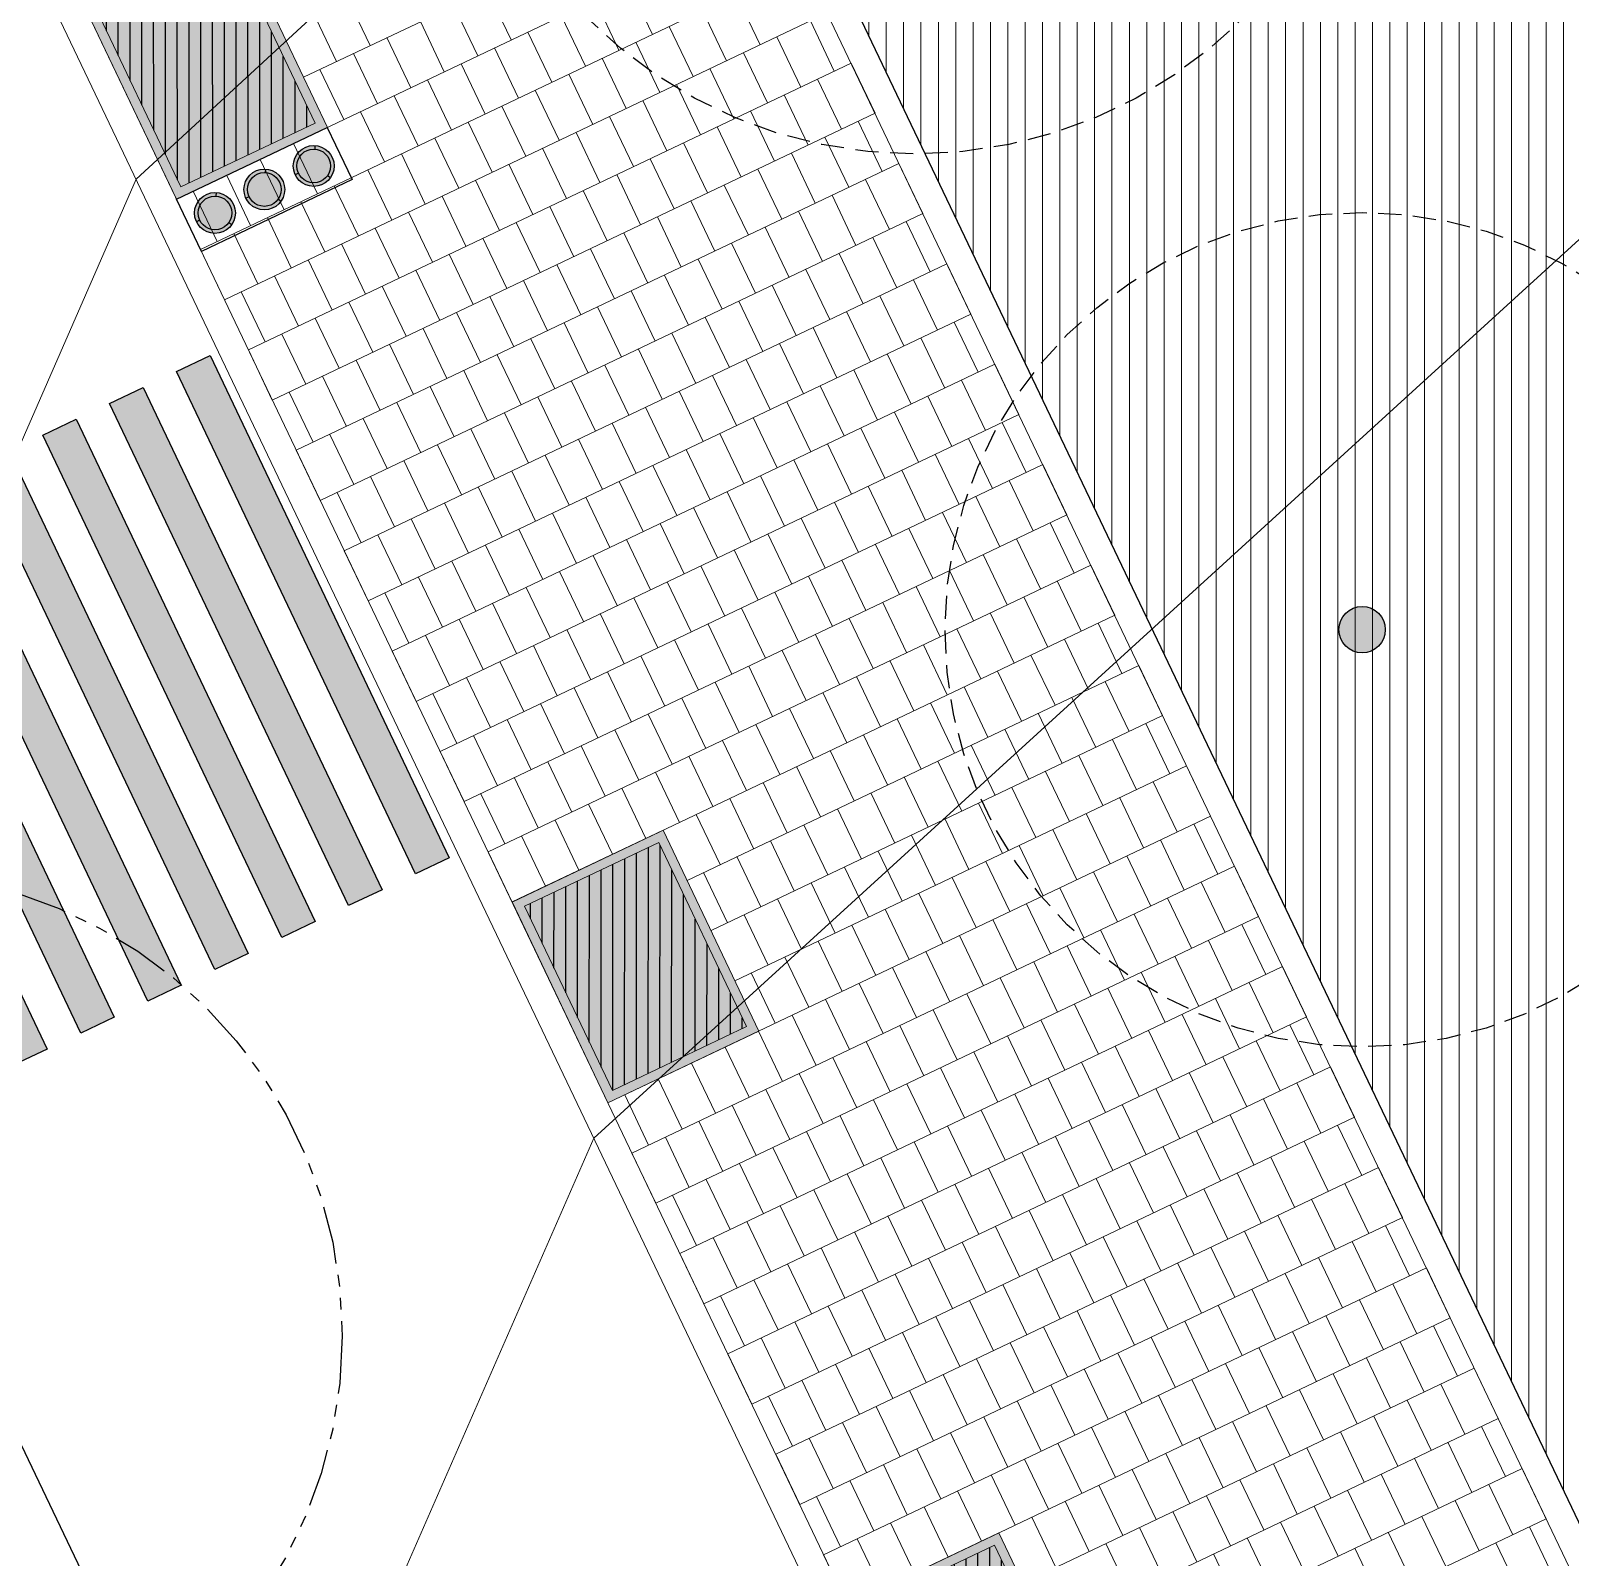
# Model space of a CAD drawing. Header units: metres. Extents: x 678805 to 1359287, y 2747329 to 5497370.
# Drawn here: x 679630.6 to 679647.21, y 2748585.03 to 2748601.5 of the extents above; entities that cross this region are included whole.
import ezdxf
from ezdxf.enums import TextEntityAlignment as Align

# ---------------------------------------------------------------- set-up
doc = ezdxf.new("R2010")
doc.units = ezdxf.units.M
for name, pattern in [('XREF_MON_EIT SUPPORT$0$HIDDEN', [0.375, 0.25, -0.125]), ('XREF_MON_EIT SUPPORT$0$LIM ACERAS$0$PHANTOM2', [1.25, 0.625, -0.125, 0.125, -0.125, 0.125, -0.125]), ('XREF_MON_SFT_TREES$0$HIDDEN', [0.375, 0.25, -0.125])]:
    doc.linetypes.add(name, pattern=pattern)
for name, color, linetype in [('00_XREF_MON_HSC_PAVEMENT', 7, 'Continuous'), ('00_XREF_TWQ_BUILDINGS', 7, 'Continuous'), ('00_XREF_TWQ_SFT_TREES', 7, 'Continuous'), ('00_XREF_TWQ_URBAN CONTEXT', 7, 'Continuous'), ('XREF_MON_EIT SUPPORT$0$02-L-Painted line', 254, 'Continuous'), ('XREF_MON_EIT SUPPORT$0$02-L-PINTURA', 253, 'Continuous'), ('XREF_MON_EIT SUPPORT$0$L-Límite Acera', 9, 'Continuous'), ('XREF_MON_EIT SUPPORT$0$SL_TREE_CANOPY_', 254, 'XREF_MON_EIT SUPPORT$0$HIDDEN'), ('XREF_MON_EIT SUPPORT$0$SL_TREE_TRUNK_', 254, 'Continuous'), ('XREF_MON_EIT SUPPORT$0$SL_Trees_out_of_scope_', 254, 'Continuous'), ('XREF_MON_GENERAL_LAYOUT$0$02-L-Edge Line Step -10cm', 6, 'Continuous'), ('XREF_MON_HSC_FURNITURE$0$02-L-litter bin', 8, 'Continuous'), ('XREF_MON_HSC_PAVEMENT$0$03-TR-Tree Pit_Green', 74, 'Continuous'), ('XREF_MON_SFT_TREES$0$SL_TREE_CANOPY', 251, 'XREF_MON_SFT_TREES$0$HIDDEN'), ('XREF_MON_SFT_TREES$0$SL_TREE_TRUNK', 251, 'Continuous'), ('XREF_MON_URBAN CONTEXT$0$XREF_MON_EIT SUPPORT', 7, 'Continuous')]:
    doc.layers.add(name, color=color, linetype=linetype)
for name, color, linetype, true_color in [('02-L-Waterfeatures 01', 7, 'Continuous', 0x4da6ff), ('XREF_MON_HSC_PAVEMENT$0$03-TR-Tree Pit_White', 7, 'Continuous', 0xfcfcfc), ('XREF_MON_SFT_TREES$0$SL_TREE_CERCIDIUM_FLORIDUM', 7, 'Continuous', 0xe0e000), ('XREF_MON_SFT_TREES$0$SL_TREE_ZIZIPHUS_SPINA', 7, 'Continuous', 0xc6d408)]:
    doc.layers.add(name, color=color, linetype=linetype, true_color=true_color)
for name, color, linetype, lineweight in [('XREF_MON_GENERAL_LAYOUT$0$02-L-Level Curves 0.25-0.75m', 33, 'Continuous', 5), ('XREF_MON_GENERAL_LAYOUT$0$02-L-Level Curves 1m', 37, 'Continuous', 5), ('XREF_MON_GENERAL_LAYOUT$0$02-L-Material Change', 251, 'Continuous', 5), ('XREF_MON_GENERAL_LAYOUT$0$04-BK-Tree Pit', 6, 'Continuous', 5), ('XREF_MON_HSC_PAVEMENT$0$04-BK-Tree Pit', 6, 'Continuous', 5)]:
    doc.layers.add(name, color=color, linetype=linetype, lineweight=lineweight)
doc.layers.add('XREF_MON_HSC_FURNITURE$0$00-AUX', color=2, linetype='Continuous', plot=False)
for name, color, linetype, lineweight, true_color in [('XREF_MON_HSC_PAVEMENT$0$02-L-Joints-Paviment_07_Precast Concrete Blocks 60X40', 7, 'Continuous', 5, 0x999999), ('XREF_MON_HSC_PAVEMENT$0$03-TR-Pavement_01_Compacted Ground', 7, 'Continuous', 5, 0x5a4f30), ('XREF_MON_HSC_PAVEMENT$0$03-TR-Pavement_07_Precast Concrete Blocks 60X40', 7, 'Continuous', 5, 0x999999)]:
    doc.layers.add(name, color=color, linetype=linetype, lineweight=lineweight, true_color=true_color)
doc.layers.get('XREF_MON_SFT_TREES$0$SL_TREE_CERCIDIUM_FLORIDUM').off()
doc.layers.get('XREF_MON_SFT_TREES$0$SL_TREE_ZIZIPHUS_SPINA').off()
doc.styles.add('XREF_MON_GENERAL_LAYOUT$0$Standard', font='arial.ttf')

# ---------------------------------------------------------------- blocks, each defined once
blk = doc.blocks.new('*U44')
h = blk.add_hatch(color=256)
h.dxf.hatch_style = 1
h.paths.add_polyline_path([(7.523, 14.549), (7.523, 14.949), (13.523, 14.949), (13.523, 14.549)])
h = blk.add_hatch(color=256)
h.dxf.hatch_style = 1
h.paths.add_polyline_path([(7.523, 13.749), (7.523, 14.149), (13.523, 14.149), (13.523, 13.749)])
h = blk.add_hatch(color=256)
h.dxf.hatch_style = 1
h.paths.add_polyline_path([(7.523, 12.949), (7.523, 13.349), (13.523, 13.349), (13.523, 12.949)])
h = blk.add_hatch(color=256)
h.dxf.hatch_style = 1
h.paths.add_polyline_path([(7.523, 12.149), (7.523, 12.549), (13.523, 12.549), (13.523, 12.149)])
h = blk.add_hatch(color=256)
h.dxf.hatch_style = 1
h.paths.add_polyline_path([(7.523, 11.349), (7.523, 11.749), (13.523, 11.749), (13.523, 11.349)])
h = blk.add_hatch(color=256)
h.dxf.hatch_style = 1
h.paths.add_polyline_path([(7.523, 10.549), (7.523, 10.949), (13.523, 10.949), (13.523, 10.549)])
h = blk.add_hatch(color=256)
h.dxf.hatch_style = 1
h.paths.add_polyline_path([(7.523, 9.749), (7.523, 10.149), (13.523, 10.149), (13.523, 9.749)])
h = blk.add_hatch(color=256)
h.dxf.hatch_style = 1
h.paths.add_polyline_path([(7.523, 8.949), (7.523, 9.349), (13.523, 9.349), (13.523, 8.949)])
h = blk.add_hatch(color=256)
h.dxf.hatch_style = 1
h.paths.add_polyline_path([(7.523, 8.149), (7.523, 8.549), (13.523, 8.549), (13.523, 8.149)])
at = {"layer": 'XREF_MON_EIT SUPPORT$0$02-L-PINTURA'}
for points in [[(7.523, 14.549), (7.523, 14.949), (13.523, 14.949), (13.523, 14.549)], [(7.523, 13.749), (7.523, 14.149), (13.523, 14.149), (13.523, 13.749)], [(7.523, 12.949), (7.523, 13.349), (13.523, 13.349), (13.523, 12.949)], [(7.523, 12.149), (7.523, 12.549), (13.523, 12.549), (13.523, 12.149)], [(7.523, 11.349), (7.523, 11.749), (13.523, 11.749), (13.523, 11.349)], [(7.523, 10.549), (7.523, 10.949), (13.523, 10.949), (13.523, 10.549)], [(7.523, 9.749), (7.523, 10.149), (13.523, 10.149), (13.523, 9.749)], [(7.523, 8.949), (7.523, 9.349), (13.523, 9.349), (13.523, 8.949)], [(7.523, 8.149), (7.523, 8.549), (13.523, 8.549), (13.523, 8.149)]]:
    blk.add_lwpolyline(points, close=True, dxfattribs=at)
blk = doc.blocks.new('XREF_MON_EIT SUPPORT$0$trees_outofboundaries')
at = {"layer": 'XREF_MON_EIT SUPPORT$0$SL_TREE_TRUNK_'}
h = blk.add_hatch(color=256, dxfattribs=at)
h.dxf.hatch_style = 1
edge = h.paths.add_edge_path()
edge.add_arc((0, 0), 0.25, 0, 360)
at = {"layer": 'XREF_MON_EIT SUPPORT$0$SL_TREE_CANOPY_', "linetype": 'XREF_MON_EIT SUPPORT$0$LIM ACERAS$0$PHANTOM2'}
blk.add_circle((0, 0), 5, dxfattribs=at)
at = {"layer": 'XREF_MON_EIT SUPPORT$0$SL_TREE_TRUNK_'}
blk.add_circle((0, 0), 0.25, dxfattribs=at)
blk = doc.blocks.new('XREF_MON_EIT SUPPORT')
at = {"layer": 'XREF_MON_EIT SUPPORT$0$L-Límite Acera'}
blk.add_lwpolyline([(679661.275, 2748521.8), (679593.359, 2748664.016)], dxfattribs=at)
at = {"layer": 'XREF_MON_EIT SUPPORT$0$02-L-Painted line', "rotation": 295.4458425023207}
blk.add_blockref('*U44', (679615.806, 2748598.363), dxfattribs=at)
at = {"layer": 'XREF_MON_EIT SUPPORT$0$SL_Trees_out_of_scope_'}
blk.add_blockref('XREF_MON_EIT SUPPORT$0$trees_outofboundaries', (679628.961, 2748587.421), dxfattribs=at)
blk = doc.blocks.new('XREF_MON_URBAN CONTEXT')
at = {"layer": 'XREF_MON_URBAN CONTEXT$0$XREF_MON_EIT SUPPORT'}
blk.add_blockref('XREF_MON_EIT SUPPORT', (0, 0), dxfattribs=at)
blk = doc.blocks.new('XREF_MON_SFT_TREES$0$Ziziphus_spina_christi')
h = blk.add_hatch()
h.set_pattern_fill('ANSI31', color=256, scale=0.1)
edge = h.paths.add_edge_path()
edge.add_arc((0, 0), 5, 0, 360)
at = {"layer": 'XREF_MON_SFT_TREES$0$SL_TREE_TRUNK'}
h = blk.add_hatch(color=256, dxfattribs=at)
h.dxf.hatch_style = 1
edge = h.paths.add_edge_path()
edge.add_arc((0, 0), 0.25, 0, 360)
at = {"layer": 'XREF_MON_SFT_TREES$0$SL_TREE_CANOPY', "linetype": 'XREF_MON_SFT_TREES$0$HIDDEN'}
blk.add_circle((0, 0), 5, dxfattribs=at)
at = {"layer": 'XREF_MON_SFT_TREES$0$SL_TREE_TRUNK'}
blk.add_circle((0, 0), 0.25, dxfattribs=at)
blk = doc.blocks.new('XREF_MON_SFT_TREES$0$cercidium_floridum')
h = blk.add_hatch()
h.set_pattern_fill('ANSI31', color=256, scale=0.1)
edge = h.paths.add_edge_path()
edge.add_arc((0, 0), 4.5, -25.4481, 334.5519)
at = {"layer": 'XREF_MON_SFT_TREES$0$SL_TREE_TRUNK'}
h = blk.add_hatch(color=256, dxfattribs=at)
h.dxf.hatch_style = 1
edge = h.paths.add_edge_path()
edge.add_arc((0, 0), 0.25, 0, 360)
at = {"layer": 'XREF_MON_SFT_TREES$0$SL_TREE_CANOPY', "linetype": 'XREF_MON_SFT_TREES$0$HIDDEN'}
blk.add_circle((0, 0), 4.5, dxfattribs=at)
at = {"layer": 'XREF_MON_SFT_TREES$0$SL_TREE_TRUNK'}
blk.add_circle((0, 0), 0.25, dxfattribs=at)
blk = doc.blocks.new('XREF_MON_SFT_TREES')
at = {"layer": 'XREF_MON_SFT_TREES$0$SL_TREE_CERCIDIUM_FLORIDUM', "rotation": 25.44812939262281}
blk.add_blockref('XREF_MON_SFT_TREES$0$cercidium_floridum', (679644.964, 2748595.036), dxfattribs=at)
at = {"layer": 'XREF_MON_SFT_TREES$0$SL_TREE_ZIZIPHUS_SPINA', "rotation": 25.44812939262281}
for p in [(679640.144, 2748605.166), (679652.375, 2748579.426)]:
    blk.add_blockref('XREF_MON_SFT_TREES$0$Ziziphus_spina_christi', p, dxfattribs=at)
blk = doc.blocks.new('XREF_MON_HSC_PAVEMENT$0$ALCORQUE RECTANGULAR')
at = {"layer": 'XREF_MON_HSC_PAVEMENT$0$03-TR-Tree Pit_Green', "ltscale": 0.3}
h = blk.add_hatch(dxfattribs=at)
h.set_pattern_fill('ANSI31', color=256, scale=0.04, angle=-45)
h.set_pattern_definition([(360, (-2068898.16958, 3428624.0145), (3e-17, 0.127), [])])
h.paths.add_polyline_path([(679903.391, 2748647.421), (679902.702, 2748648.869), (679904.689, 2748649.814), (679905.377, 2748648.367)])
at = {"layer": 'XREF_MON_HSC_PAVEMENT$0$03-TR-Tree Pit_White'}
h = blk.add_hatch(color=256, dxfattribs=at)
h.dxf.hatch_style = 1
h.paths.add_polyline_path([(679903.344, 2748647.288), (679902.569, 2748648.916), (679904.736, 2748649.947), (679905.511, 2748648.319)])
blk = doc.blocks.new('XREF_MON_HSC_PAVEMENT')
at = {"layer": 'XREF_MON_HSC_PAVEMENT$0$03-TR-Pavement_01_Compacted Ground', "linetype": 'Continuous'}
h = blk.add_hatch(dxfattribs=at)
h.set_pattern_fill('ANSI31', color=256, scale=0.059, angle=45)
h.set_pattern_definition([(90, (652974.11672, 2717198.73223), (-0.187325, 0), [])])
h.paths.add_polyline_path([(679627.965, 2748648.126), (679619.306, 2748644.028), (679624.438, 2748633.281), (679643.219, 2748642.218), (679635.325, 2748666.118), (679612.376, 2748658.539), (679613.109, 2748657.004), (679621.777, 2748661.129)])
h.paths.add_polyline_path([(679643.184, 2748627.108), (679645.247, 2748622.773), (679640.913, 2748620.711), (679638.85, 2748625.045)])
h.paths.add_polyline_path([(679649.344, 2748581.128), (679662.013, 2748585.317), (679645.021, 2748636.762), (679626.168, 2748629.658)])
at = {"layer": 'XREF_MON_HSC_PAVEMENT$0$02-L-Joints-Paviment_07_Precast Concrete Blocks 60X40'}
for points in [[(679637.05, 2748601.998), (679637.309, 2748601.457)], [(679634.005, 2748601.878), (679634.263, 2748601.336)], [(679635.527, 2748601.938), (679635.786, 2748601.397)], [(679636.689, 2748601.826), (679636.947, 2748601.285)], [(679638.212, 2748601.886), (679638.47, 2748601.345)], [(679633.643, 2748601.706), (679633.902, 2748601.165)], [(679635.166, 2748601.766), (679635.425, 2748601.225)], [(679636.328, 2748601.654), (679636.586, 2748601.113)], [(679637.85, 2748601.714), (679638.109, 2748601.173)], [(679634.805, 2748601.594), (679635.063, 2748601.053)], [(679635.966, 2748601.482), (679636.225, 2748600.941)], [(679637.489, 2748601.543), (679637.748, 2748601.001)], [(679639.012, 2748601.603), (679639.27, 2748601.061)], [(679634.444, 2748601.422), (679634.702, 2748600.881)], [(679637.128, 2748601.371), (679637.387, 2748600.829)], [(679638.651, 2748601.431), (679638.909, 2748600.889)], [(679634.083, 2748601.25), (679634.341, 2748600.709)], [(679635.605, 2748601.311), (679635.864, 2748600.769)], [(679636.767, 2748601.199), (679637.025, 2748600.657)], [(679638.29, 2748601.259), (679638.548, 2748600.718)], [(679633.721, 2748601.079), (679633.98, 2748600.537)], [(679635.244, 2748601.139), (679635.503, 2748600.597)], [(679636.406, 2748601.027), (679636.664, 2748600.486)], [(679637.928, 2748601.087), (679638.187, 2748600.546)], [(679639.451, 2748601.147), (679639.71, 2748600.606)], [(679634.883, 2748600.967), (679635.141, 2748600.425)], [(679636.044, 2748600.855), (679636.303, 2748600.314)], [(679637.567, 2748600.915), (679637.826, 2748600.374)], [(679639.09, 2748600.975), (679639.348, 2748600.434)], [(679634.522, 2748600.795), (679634.78, 2748600.254)], [(679635.683, 2748600.683), (679635.942, 2748600.142)], [(679637.206, 2748600.743), (679637.465, 2748600.202)], [(679638.729, 2748600.804), (679638.987, 2748600.262)], [(679634.161, 2748600.623), (679634.419, 2748600.082)], [(679635.322, 2748600.511), (679635.581, 2748599.97)], [(679636.845, 2748600.571), (679637.103, 2748600.03)], [(679638.368, 2748600.632), (679638.626, 2748600.09)], [(679639.529, 2748600.52), (679639.788, 2748599.978)], [(679633.799, 2748600.451), (679634.058, 2748599.91)], [(679634.961, 2748600.339), (679635.219, 2748599.798)], [(679636.484, 2748600.4), (679636.742, 2748599.858)], [(679638.006, 2748600.46), (679638.265, 2748599.918)], [(679639.168, 2748600.348), (679639.426, 2748599.807)], [(679633.438, 2748600.279), (679633.697, 2748599.738)], [(679634.6, 2748600.168), (679634.858, 2748599.626)], [(679636.122, 2748600.228), (679636.381, 2748599.686)], [(679637.645, 2748600.288), (679637.904, 2748599.746)], [(679638.807, 2748600.176), (679639.065, 2748599.635)], [(679633.077, 2748600.107), (679633.336, 2748599.566)], [(679634.238, 2748599.996), (679634.497, 2748599.454)], [(679635.761, 2748600.056), (679636.02, 2748599.514)], [(679637.284, 2748600.116), (679637.543, 2748599.575)], [(679638.445, 2748600.004), (679638.704, 2748599.463)], [(679639.968, 2748600.064), (679640.227, 2748599.523)], [(679632.716, 2748599.936), (679632.974, 2748599.394)], [(679633.877, 2748599.824), (679634.136, 2748599.282)], [(679635.4, 2748599.884), (679635.659, 2748599.343)], [(679636.923, 2748599.944), (679637.181, 2748599.403)], [(679638.084, 2748599.832), (679638.343, 2748599.291)], [(679639.607, 2748599.893), (679639.866, 2748599.351)], [(679632.355, 2748599.764), (679632.613, 2748599.222)], [(679635.039, 2748599.712), (679635.297, 2748599.171)], [(679636.562, 2748599.772), (679636.82, 2748599.231)], [(679637.723, 2748599.661), (679637.982, 2748599.119)], [(679639.246, 2748599.721), (679639.504, 2748599.179)], [(679633.516, 2748599.652), (679633.775, 2748599.111)], [(679634.678, 2748599.54), (679634.936, 2748598.999)], [(679636.2, 2748599.6), (679636.459, 2748599.059)], [(679637.362, 2748599.489), (679637.62, 2748598.947)], [(679638.885, 2748599.549), (679639.143, 2748599.007)], [(679633.155, 2748599.48), (679633.413, 2748598.939)], [(679634.316, 2748599.368), (679634.575, 2748598.827)], [(679635.839, 2748599.428), (679636.098, 2748598.887)], [(679638.523, 2748599.377), (679638.782, 2748598.835)], [(679640.046, 2748599.437), (679640.305, 2748598.896)], [(679632.794, 2748599.308), (679633.052, 2748598.767)], [(679633.955, 2748599.196), (679634.214, 2748598.655)], [(679635.478, 2748599.257), (679635.737, 2748598.715)], [(679637.001, 2748599.317), (679637.259, 2748598.775)], [(679638.162, 2748599.205), (679638.421, 2748598.664)], [(679639.685, 2748599.265), (679639.944, 2748598.724)], [(679632.433, 2748599.136), (679632.691, 2748598.595)], [(679633.594, 2748599.025), (679633.853, 2748598.483)], [(679635.117, 2748599.085), (679635.375, 2748598.543)], [(679636.64, 2748599.145), (679636.898, 2748598.603)], [(679637.801, 2748599.033), (679638.06, 2748598.492)], [(679639.324, 2748599.093), (679639.582, 2748598.552)], [(679633.233, 2748598.853), (679633.491, 2748598.311)], [(679634.756, 2748598.913), (679635.014, 2748598.371)], [(679636.278, 2748598.973), (679636.537, 2748598.432)], [(679637.44, 2748598.861), (679637.698, 2748598.32)], [(679638.963, 2748598.921), (679639.221, 2748598.38)], [(679640.485, 2748598.982), (679640.744, 2748598.44)], [(679632.872, 2748598.681), (679633.13, 2748598.139)], [(679634.394, 2748598.741), (679634.653, 2748598.2)], [(679635.917, 2748598.801), (679636.176, 2748598.26)], [(679637.079, 2748598.689), (679637.337, 2748598.148)], [(679638.601, 2748598.75), (679638.86, 2748598.208)], [(679640.124, 2748598.81), (679640.383, 2748598.268)], [(679634.033, 2748598.569), (679634.292, 2748598.028)], [(679635.556, 2748598.629), (679635.815, 2748598.088)], [(679636.717, 2748598.518), (679636.976, 2748597.976)], [(679638.24, 2748598.578), (679638.499, 2748598.036)], [(679639.763, 2748598.638), (679640.022, 2748598.096)], [(679633.672, 2748598.397), (679633.931, 2748597.856)], [(679635.195, 2748598.457), (679635.453, 2748597.916)], [(679636.356, 2748598.346), (679636.615, 2748597.804)], [(679637.879, 2748598.406), (679638.138, 2748597.864)], [(679639.402, 2748598.466), (679639.66, 2748597.924)], [(679640.563, 2748598.354), (679640.822, 2748597.813)], [(679633.311, 2748598.225), (679633.569, 2748597.684)], [(679634.834, 2748598.285), (679635.092, 2748597.744)], [(679635.995, 2748598.174), (679636.254, 2748597.632)], [(679637.518, 2748598.234), (679637.776, 2748597.692)], [(679639.041, 2748598.294), (679639.299, 2748597.753)], [(679640.202, 2748598.182), (679640.461, 2748597.641)], [(679632.95, 2748598.053), (679633.208, 2748597.512)], [(679634.472, 2748598.114), (679634.731, 2748597.572)], [(679635.634, 2748598.002), (679635.892, 2748597.46)], [(679637.157, 2748598.062), (679637.415, 2748597.521)], [(679638.679, 2748598.122), (679638.938, 2748597.581)], [(679639.841, 2748598.01), (679640.099, 2748597.469)], [(679634.111, 2748597.942), (679634.37, 2748597.4)], [(679635.273, 2748597.83), (679635.531, 2748597.289)], [(679636.795, 2748597.89), (679637.054, 2748597.349)], [(679638.318, 2748597.95), (679638.577, 2748597.409)], [(679639.48, 2748597.839), (679639.738, 2748597.297)], [(679641.002, 2748597.899), (679641.261, 2748597.357)], [(679633.75, 2748597.77), (679634.009, 2748597.228)], [(679636.434, 2748597.718), (679636.693, 2748597.177)], [(679637.957, 2748597.778), (679638.216, 2748597.237)], [(679639.119, 2748597.667), (679639.377, 2748597.125)], [(679640.641, 2748597.727), (679640.9, 2748597.185)], [(679633.389, 2748597.598), (679633.647, 2748597.057)], [(679634.912, 2748597.658), (679635.17, 2748597.117)], [(679636.073, 2748597.546), (679636.332, 2748597.005)], [(679637.596, 2748597.607), (679637.854, 2748597.065)], [(679640.28, 2748597.555), (679640.539, 2748597.013)], [(679634.55, 2748597.486), (679634.809, 2748596.945)], [(679635.712, 2748597.375), (679635.97, 2748596.833)], [(679637.235, 2748597.435), (679637.493, 2748596.893)], [(679638.757, 2748597.495), (679639.016, 2748596.953)], [(679639.919, 2748597.383), (679640.177, 2748596.842)], [(679634.189, 2748597.314), (679634.448, 2748596.773)], [(679635.351, 2748597.203), (679635.609, 2748596.661)], [(679636.873, 2748597.263), (679637.132, 2748596.721)], [(679638.396, 2748597.323), (679638.655, 2748596.781)], [(679639.558, 2748597.211), (679639.816, 2748596.67)], [(679641.08, 2748597.271), (679641.339, 2748596.73)], [(679633.828, 2748597.142), (679634.087, 2748596.601)], [(679634.99, 2748597.031), (679635.248, 2748596.489)], [(679636.512, 2748597.091), (679636.771, 2748596.549)], [(679638.035, 2748597.151), (679638.294, 2748596.61)], [(679639.197, 2748597.039), (679639.455, 2748596.498)], [(679640.719, 2748597.099), (679640.978, 2748596.558)], [(679633.467, 2748596.971), (679633.725, 2748596.429)], [(679634.628, 2748596.859), (679634.887, 2748596.317)], [(679636.151, 2748596.919), (679636.41, 2748596.378)], [(679637.674, 2748596.979), (679637.932, 2748596.438)], [(679638.835, 2748596.867), (679639.094, 2748596.326)], [(679640.358, 2748596.928), (679640.617, 2748596.386)], [(679634.267, 2748596.687), (679634.526, 2748596.146)], [(679635.79, 2748596.747), (679636.048, 2748596.206)], [(679637.313, 2748596.807), (679637.571, 2748596.266)], [(679638.474, 2748596.696), (679638.733, 2748596.154)], [(679639.997, 2748596.756), (679640.255, 2748596.214)], [(679641.52, 2748596.816), (679641.778, 2748596.274)], [(679633.906, 2748596.515), (679634.165, 2748595.974)], [(679635.429, 2748596.575), (679635.687, 2748596.034)], [(679636.951, 2748596.635), (679637.21, 2748596.094)], [(679638.113, 2748596.524), (679638.371, 2748595.982)], [(679639.636, 2748596.584), (679639.894, 2748596.042)], [(679641.158, 2748596.644), (679641.417, 2748596.103)], [(679635.067, 2748596.403), (679635.326, 2748595.862)], [(679636.59, 2748596.464), (679636.849, 2748595.922)], [(679637.752, 2748596.352), (679638.01, 2748595.81)], [(679639.274, 2748596.412), (679639.533, 2748595.87)], [(679640.797, 2748596.472), (679641.056, 2748595.931)], [(679634.706, 2748596.232), (679634.965, 2748595.69)], [(679636.229, 2748596.292), (679636.488, 2748595.75)], [(679637.391, 2748596.18), (679637.649, 2748595.638)], [(679638.913, 2748596.24), (679639.172, 2748595.699)], [(679640.436, 2748596.3), (679640.695, 2748595.759)], [(679641.598, 2748596.188), (679641.856, 2748595.647)], [(679634.345, 2748596.06), (679634.604, 2748595.518)], [(679635.868, 2748596.12), (679636.126, 2748595.578)], [(679637.029, 2748596.008), (679637.288, 2748595.467)], [(679638.552, 2748596.068), (679638.811, 2748595.527)], [(679640.075, 2748596.128), (679640.333, 2748595.587)], [(679641.236, 2748596.017), (679641.495, 2748595.475)], [(679633.984, 2748595.888), (679634.242, 2748595.346)], [(679635.507, 2748595.948), (679635.765, 2748595.406)], [(679636.668, 2748595.836), (679636.927, 2748595.295)], [(679638.191, 2748595.896), (679638.449, 2748595.355)], [(679639.714, 2748595.956), (679639.972, 2748595.415)], [(679640.875, 2748595.845), (679641.134, 2748595.303)], [(679635.145, 2748595.776), (679635.404, 2748595.235)], [(679637.83, 2748595.724), (679638.088, 2748595.183)], [(679639.352, 2748595.785), (679639.611, 2748595.243)], [(679640.514, 2748595.673), (679640.773, 2748595.131)], [(679642.037, 2748595.733), (679642.295, 2748595.192)], [(679634.784, 2748595.604), (679635.043, 2748595.063)], [(679636.307, 2748595.664), (679636.566, 2748595.123)], [(679637.469, 2748595.553), (679637.727, 2748595.011)], [(679638.991, 2748595.613), (679639.25, 2748595.071)], [(679641.676, 2748595.561), (679641.934, 2748595.02)], [(679634.423, 2748595.432), (679634.682, 2748594.891)], [(679635.946, 2748595.492), (679636.204, 2748594.951)], [(679637.107, 2748595.381), (679637.366, 2748594.839)], [(679638.63, 2748595.441), (679638.889, 2748594.899)], [(679640.153, 2748595.501), (679640.411, 2748594.96)], [(679641.314, 2748595.389), (679641.573, 2748594.848)], [(679635.585, 2748595.321), (679635.843, 2748594.779)], [(679636.746, 2748595.209), (679637.005, 2748594.667)], [(679638.269, 2748595.269), (679638.527, 2748594.727)], [(679639.792, 2748595.329), (679640.05, 2748594.788)], [(679640.953, 2748595.217), (679641.212, 2748594.676)], [(679635.223, 2748595.149), (679635.482, 2748594.607)], [(679636.385, 2748595.037), (679636.644, 2748594.495)], [(679637.908, 2748595.097), (679638.166, 2748594.556)], [(679639.43, 2748595.157), (679639.689, 2748594.616)], [(679640.592, 2748595.045), (679640.851, 2748594.504)], [(679642.115, 2748595.106), (679642.373, 2748594.564)], [(679634.862, 2748594.977), (679635.121, 2748594.435)], [(679636.024, 2748594.865), (679636.282, 2748594.324)], [(679637.546, 2748594.925), (679637.805, 2748594.384)], [(679639.069, 2748594.985), (679639.328, 2748594.444)], [(679640.231, 2748594.874), (679640.489, 2748594.332)], [(679641.753, 2748594.934), (679642.012, 2748594.392)], [(679634.501, 2748594.805), (679634.76, 2748594.263)], [(679635.663, 2748594.693), (679635.921, 2748594.152)], [(679637.185, 2748594.753), (679637.444, 2748594.212)], [(679638.708, 2748594.813), (679638.967, 2748594.272)], [(679639.87, 2748594.702), (679640.128, 2748594.16)], [(679641.392, 2748594.762), (679641.651, 2748594.22)], [(679635.301, 2748594.521), (679635.56, 2748593.98)], [(679636.824, 2748594.581), (679637.083, 2748594.04)], [(679638.347, 2748594.642), (679638.605, 2748594.1)], [(679639.508, 2748594.53), (679639.767, 2748593.988)], [(679641.031, 2748594.59), (679641.29, 2748594.049)], [(679642.554, 2748594.65), (679642.812, 2748594.109)], [(679634.94, 2748594.349), (679635.199, 2748593.808)], [(679636.463, 2748594.41), (679636.721, 2748593.868)], [(679637.986, 2748594.47), (679638.244, 2748593.928)], [(679639.147, 2748594.358), (679639.406, 2748593.817)], [(679640.67, 2748594.418), (679640.928, 2748593.877)], [(679642.193, 2748594.478), (679642.451, 2748593.937)], [(679636.102, 2748594.238), (679636.36, 2748593.696)], [(679637.624, 2748594.298), (679637.883, 2748593.756)], [(679638.786, 2748594.186), (679639.045, 2748593.645)], [(679640.309, 2748594.246), (679640.567, 2748593.705)], [(679641.831, 2748594.306), (679642.09, 2748593.765)], [(679635.741, 2748594.066), (679635.999, 2748593.524)], [(679637.263, 2748594.126), (679637.522, 2748593.584)], [(679638.425, 2748594.014), (679638.683, 2748593.473)], [(679639.948, 2748594.074), (679640.206, 2748593.533)], [(679641.47, 2748594.134), (679641.729, 2748593.593)], [(679642.632, 2748594.023), (679642.89, 2748593.481)], [(679635.379, 2748593.894), (679635.638, 2748593.352)], [(679636.902, 2748593.954), (679637.161, 2748593.413)], [(679638.064, 2748593.842), (679638.322, 2748593.301)], [(679639.586, 2748593.902), (679639.845, 2748593.361)], [(679641.109, 2748593.963), (679641.368, 2748593.421)], [(679642.271, 2748593.851), (679642.529, 2748593.309)], [(679635.018, 2748593.722), (679635.277, 2748593.181)], [(679636.541, 2748593.782), (679636.799, 2748593.241)], [(679639.225, 2748593.731), (679639.484, 2748593.189)], [(679640.748, 2748593.791), (679641.006, 2748593.249)], [(679641.909, 2748593.679), (679642.168, 2748593.138)], [(679636.18, 2748593.61), (679636.438, 2748593.069)], [(679637.702, 2748593.67), (679637.961, 2748593.129)], [(679638.864, 2748593.559), (679639.123, 2748593.017)], [(679640.387, 2748593.619), (679640.645, 2748593.077)], [(679643.071, 2748593.567), (679643.33, 2748593.026)], [(679635.819, 2748593.438), (679636.077, 2748592.897)], [(679637.341, 2748593.499), (679637.6, 2748592.957)], [(679638.503, 2748593.387), (679638.761, 2748592.845)], [(679640.025, 2748593.447), (679640.284, 2748592.906)], [(679641.548, 2748593.507), (679641.807, 2748592.966)], [(679642.71, 2748593.395), (679642.968, 2748592.854)], [(679635.457, 2748593.267), (679635.716, 2748592.725)], [(679636.98, 2748593.327), (679637.239, 2748592.785)], [(679638.142, 2748593.215), (679638.4, 2748592.674)], [(679639.664, 2748593.275), (679639.923, 2748592.734)], [(679641.187, 2748593.335), (679641.446, 2748592.794)], [(679642.349, 2748593.223), (679642.607, 2748592.682)], [(679636.619, 2748593.155), (679636.877, 2748592.613)], [(679637.78, 2748593.043), (679638.039, 2748592.502)], [(679639.303, 2748593.103), (679639.562, 2748592.562)], [(679640.826, 2748593.163), (679641.084, 2748592.622)], [(679641.987, 2748593.052), (679642.246, 2748592.51)], [(679636.258, 2748592.983), (679636.516, 2748592.441)], [(679638.942, 2748592.931), (679639.2, 2748592.39)], [(679640.465, 2748592.991), (679640.723, 2748592.45)], [(679641.626, 2748592.88), (679641.885, 2748592.338)], [(679643.149, 2748592.94), (679643.407, 2748592.398)], [(679635.896, 2748592.811), (679636.155, 2748592.27)], [(679638.581, 2748592.759), (679638.839, 2748592.218)], [(679640.103, 2748592.82), (679640.362, 2748592.278)], [(679641.265, 2748592.708), (679641.524, 2748592.166)], [(679642.788, 2748592.768), (679643.046, 2748592.227)], [(679635.535, 2748592.639), (679635.794, 2748592.098)], [(679638.22, 2748592.588), (679638.478, 2748592.046)], [(679639.742, 2748592.648), (679640.001, 2748592.106)], [(679640.904, 2748592.536), (679641.162, 2748591.995)], [(679642.427, 2748592.596), (679642.685, 2748592.055)], [(679637.858, 2748592.416), (679638.117, 2748591.874)], [(679639.381, 2748592.476), (679639.64, 2748591.934)], [(679640.543, 2748592.364), (679640.801, 2748591.823)], [(679642.065, 2748592.424), (679642.324, 2748591.883)], [(679643.588, 2748592.484), (679643.847, 2748591.943)], [(679639.02, 2748592.304), (679639.278, 2748591.763)], [(679640.181, 2748592.192), (679640.44, 2748591.651)], [(679641.704, 2748592.252), (679641.963, 2748591.711)], [(679643.227, 2748592.313), (679643.485, 2748591.771)], [(679638.659, 2748592.132), (679638.917, 2748591.591)], [(679639.82, 2748592.02), (679640.079, 2748591.479)], [(679641.343, 2748592.08), (679641.602, 2748591.539)], [(679642.866, 2748592.141), (679643.124, 2748591.599)], [(679638.298, 2748591.96), (679638.556, 2748591.419)], [(679640.982, 2748591.909), (679641.24, 2748591.367)], [(679642.505, 2748591.969), (679642.763, 2748591.427)], [(679643.666, 2748591.857), (679643.925, 2748591.316)], [(679639.459, 2748591.848), (679639.718, 2748591.307)], [(679640.621, 2748591.737), (679640.879, 2748591.195)], [(679642.143, 2748591.797), (679642.402, 2748591.255)], [(679643.305, 2748591.685), (679643.563, 2748591.144)], [(679639.098, 2748591.677), (679639.356, 2748591.135)], [(679640.259, 2748591.565), (679640.518, 2748591.023)], [(679641.782, 2748591.625), (679642.041, 2748591.084)], [(679638.737, 2748591.505), (679638.995, 2748590.963)], [(679639.898, 2748591.393), (679640.157, 2748590.852)], [(679641.421, 2748591.453), (679641.679, 2748590.912)], [(679642.944, 2748591.513), (679643.202, 2748590.972)], [(679644.105, 2748591.402), (679644.364, 2748590.86)], [(679638.375, 2748591.333), (679638.634, 2748590.791)], [(679639.537, 2748591.221), (679639.796, 2748590.68)], [(679641.06, 2748591.281), (679641.318, 2748590.74)], [(679642.582, 2748591.341), (679642.841, 2748590.8)], [(679643.744, 2748591.23), (679644.003, 2748590.688)], [(679639.176, 2748591.049), (679639.434, 2748590.508)], [(679640.699, 2748591.109), (679640.957, 2748590.568)], [(679642.221, 2748591.17), (679642.48, 2748590.628)], [(679643.383, 2748591.058), (679643.641, 2748590.516)], [(679638.815, 2748590.877), (679639.073, 2748590.336)], [(679640.337, 2748590.937), (679640.596, 2748590.396)], [(679641.86, 2748590.998), (679642.119, 2748590.456)], [(679643.022, 2748590.886), (679643.28, 2748590.344)], [(679638.453, 2748590.705), (679638.712, 2748590.164)], [(679639.976, 2748590.766), (679640.235, 2748590.224)], [(679641.499, 2748590.826), (679641.757, 2748590.284)], [(679642.66, 2748590.714), (679642.919, 2748590.173)], [(679644.183, 2748590.774), (679644.442, 2748590.233)], [(679638.092, 2748590.534), (679638.351, 2748589.992)], [(679639.615, 2748590.594), (679639.874, 2748590.052)], [(679641.138, 2748590.654), (679641.396, 2748590.112)], [(679642.299, 2748590.542), (679642.558, 2748590.001)], [(679643.822, 2748590.602), (679644.081, 2748590.061)], [(679637.731, 2748590.362), (679637.99, 2748589.82)], [(679639.254, 2748590.422), (679639.512, 2748589.88)], [(679640.777, 2748590.482), (679641.035, 2748589.941)], [(679641.938, 2748590.37), (679642.197, 2748589.829)], [(679643.461, 2748590.43), (679643.719, 2748589.889)], [(679637.37, 2748590.19), (679637.628, 2748589.648)], [(679638.893, 2748590.25), (679639.151, 2748589.709)], [(679640.415, 2748590.31), (679640.674, 2748589.769)], [(679641.577, 2748590.198), (679641.835, 2748589.657)], [(679643.1, 2748590.259), (679643.358, 2748589.717)], [(679644.622, 2748590.319), (679644.881, 2748589.777)], [(679638.531, 2748590.078), (679638.79, 2748589.537)], [(679640.054, 2748590.138), (679640.313, 2748589.597)], [(679641.216, 2748590.027), (679641.474, 2748589.485)], [(679642.738, 2748590.087), (679642.997, 2748589.545)], [(679644.261, 2748590.147), (679644.52, 2748589.605)], [(679637.009, 2748590.018), (679637.267, 2748589.477)], [(679638.17, 2748589.906), (679638.429, 2748589.365)], [(679639.693, 2748589.966), (679639.952, 2748589.425)], [(679642.377, 2748589.915), (679642.636, 2748589.373)], [(679643.9, 2748589.975), (679644.159, 2748589.433)], [(679637.809, 2748589.734), (679638.068, 2748589.193)], [(679639.332, 2748589.794), (679639.59, 2748589.253)], [(679640.854, 2748589.855), (679641.113, 2748589.313)], [(679642.016, 2748589.743), (679642.275, 2748589.201)], [(679643.539, 2748589.803), (679643.797, 2748589.262)], [(679644.7, 2748589.691), (679644.959, 2748589.15)], [(679637.448, 2748589.562), (679637.706, 2748589.021)], [(679638.971, 2748589.623), (679639.229, 2748589.081)], [(679640.493, 2748589.683), (679640.752, 2748589.141)], [(679641.655, 2748589.571), (679641.913, 2748589.03)], [(679643.178, 2748589.631), (679643.436, 2748589.09)], [(679637.087, 2748589.391), (679637.345, 2748588.849)], [(679638.609, 2748589.451), (679638.868, 2748588.909)], [(679640.132, 2748589.511), (679640.391, 2748588.969)], [(679641.294, 2748589.399), (679641.552, 2748588.858)], [(679642.816, 2748589.459), (679643.075, 2748588.918)], [(679644.339, 2748589.519), (679644.598, 2748588.978)], [(679638.248, 2748589.279), (679638.507, 2748588.737)], [(679639.771, 2748589.339), (679640.029, 2748588.798)], [(679640.932, 2748589.227), (679641.191, 2748588.686)], [(679642.455, 2748589.287), (679642.714, 2748588.746)], [(679643.978, 2748589.348), (679644.236, 2748588.806)], [(679645.139, 2748589.236), (679645.398, 2748588.694)], [(679637.887, 2748589.107), (679638.146, 2748588.566)], [(679639.41, 2748589.167), (679639.668, 2748588.626)], [(679640.571, 2748589.055), (679640.83, 2748588.514)], [(679642.094, 2748589.116), (679642.353, 2748588.574)], [(679643.617, 2748589.176), (679643.875, 2748588.634)], [(679644.778, 2748589.064), (679645.037, 2748588.522)], [(679637.526, 2748588.935), (679637.784, 2748588.394)], [(679639.049, 2748588.995), (679639.307, 2748588.454)], [(679640.21, 2748588.884), (679640.469, 2748588.342)], [(679641.733, 2748588.944), (679641.991, 2748588.402)], [(679643.256, 2748589.004), (679643.514, 2748588.462)], [(679644.417, 2748588.892), (679644.676, 2748588.351)], [(679638.687, 2748588.823), (679638.946, 2748588.282)], [(679639.849, 2748588.712), (679640.107, 2748588.17)], [(679641.372, 2748588.772), (679641.63, 2748588.23)], [(679642.894, 2748588.832), (679643.153, 2748588.29)], [(679644.056, 2748588.72), (679644.314, 2748588.179)], [(679638.326, 2748588.651), (679638.585, 2748588.11)], [(679639.488, 2748588.54), (679639.746, 2748587.998)], [(679641.01, 2748588.6), (679641.269, 2748588.058)], [(679642.533, 2748588.66), (679642.792, 2748588.119)], [(679643.695, 2748588.548), (679643.953, 2748588.007)], [(679645.217, 2748588.608), (679645.476, 2748588.067)], [(679637.965, 2748588.48), (679638.224, 2748587.938)], [(679639.127, 2748588.368), (679639.385, 2748587.826)], [(679640.649, 2748588.428), (679640.908, 2748587.887)], [(679642.172, 2748588.488), (679642.431, 2748587.947)], [(679643.333, 2748588.376), (679643.592, 2748587.835)], [(679644.856, 2748588.437), (679645.115, 2748587.895)], [(679637.604, 2748588.308), (679637.862, 2748587.766)], [(679640.288, 2748588.256), (679640.547, 2748587.715)], [(679641.811, 2748588.316), (679642.069, 2748587.775)], [(679642.972, 2748588.205), (679643.231, 2748587.663)], [(679644.495, 2748588.265), (679644.754, 2748587.723)], [(679638.765, 2748588.196), (679639.024, 2748587.655)], [(679639.927, 2748588.084), (679640.185, 2748587.543)], [(679641.45, 2748588.144), (679641.708, 2748587.603)], [(679642.611, 2748588.033), (679642.87, 2748587.491)], [(679644.134, 2748588.093), (679644.392, 2748587.551)], [(679645.657, 2748588.153), (679645.915, 2748587.612)], [(679638.404, 2748588.024), (679638.663, 2748587.483)], [(679639.566, 2748587.912), (679639.824, 2748587.371)], [(679641.088, 2748587.973), (679641.347, 2748587.431)], [(679643.773, 2748587.921), (679644.031, 2748587.379)], [(679645.295, 2748587.981), (679645.554, 2748587.44)], [(679638.043, 2748587.852), (679638.301, 2748587.311)], [(679639.204, 2748587.741), (679639.463, 2748587.199)], [(679640.727, 2748587.801), (679640.986, 2748587.259)], [(679642.25, 2748587.861), (679642.508, 2748587.319)], [(679643.411, 2748587.749), (679643.67, 2748587.208)], [(679644.934, 2748587.809), (679645.193, 2748587.268)], [(679638.843, 2748587.569), (679639.102, 2748587.027)], [(679640.366, 2748587.629), (679640.625, 2748587.087)], [(679641.889, 2748587.689), (679642.147, 2748587.147)], [(679643.05, 2748587.577), (679643.309, 2748587.036)], [(679644.573, 2748587.637), (679644.832, 2748587.096)], [(679638.482, 2748587.397), (679638.741, 2748586.855)], [(679640.005, 2748587.457), (679640.263, 2748586.915)], [(679641.528, 2748587.517), (679641.786, 2748586.976)], [(679642.689, 2748587.405), (679642.948, 2748586.864)], [(679644.212, 2748587.465), (679644.47, 2748586.924)], [(679645.735, 2748587.526), (679645.993, 2748586.984)], [(679638.121, 2748587.225), (679638.379, 2748586.683)], [(679639.644, 2748587.285), (679639.902, 2748586.744)], [(679641.166, 2748587.345), (679641.425, 2748586.804)], [(679642.328, 2748587.233), (679642.586, 2748586.692)], [(679643.851, 2748587.294), (679644.109, 2748586.752)], [(679645.373, 2748587.354), (679645.632, 2748586.812)], [(679639.282, 2748587.113), (679639.541, 2748586.572)], [(679640.805, 2748587.173), (679641.064, 2748586.632)], [(679641.967, 2748587.062), (679642.225, 2748586.52)], [(679643.489, 2748587.122), (679643.748, 2748586.58)], [(679645.012, 2748587.182), (679645.271, 2748586.64)], [(679646.174, 2748587.07), (679646.432, 2748586.529)], [(679638.921, 2748586.941), (679639.18, 2748586.4)], [(679640.444, 2748587.001), (679640.703, 2748586.46)], [(679641.606, 2748586.89), (679641.864, 2748586.348)], [(679643.128, 2748586.95), (679643.387, 2748586.408)], [(679644.651, 2748587.01), (679644.91, 2748586.469)], [(679645.813, 2748586.898), (679646.071, 2748586.357)], [(679638.56, 2748586.769), (679638.819, 2748586.228)], [(679640.083, 2748586.83), (679640.341, 2748586.288)], [(679641.244, 2748586.718), (679641.503, 2748586.176)], [(679642.767, 2748586.778), (679643.026, 2748586.236)], [(679644.29, 2748586.838), (679644.548, 2748586.297)], [(679645.451, 2748586.726), (679645.71, 2748586.185)], [(679639.722, 2748586.658), (679639.98, 2748586.116)], [(679640.883, 2748586.546), (679641.142, 2748586.004)], [(679642.406, 2748586.606), (679642.664, 2748586.065)], [(679643.929, 2748586.666), (679644.187, 2748586.125)], [(679645.09, 2748586.554), (679645.349, 2748586.013)], [(679639.36, 2748586.486), (679639.619, 2748585.944)], [(679640.522, 2748586.374), (679640.781, 2748585.833)], [(679642.045, 2748586.434), (679642.303, 2748585.893)], [(679643.567, 2748586.494), (679643.826, 2748585.953)], [(679644.729, 2748586.383), (679644.987, 2748585.841)], [(679646.252, 2748586.443), (679646.51, 2748585.901)], [(679638.999, 2748586.314), (679639.258, 2748585.772)], [(679641.683, 2748586.262), (679641.942, 2748585.721)], [(679643.206, 2748586.322), (679643.465, 2748585.781)], [(679644.368, 2748586.211), (679644.626, 2748585.669)], [(679645.89, 2748586.271), (679646.149, 2748585.729)], [(679638.638, 2748586.142), (679638.897, 2748585.601)], [(679640.161, 2748586.202), (679640.419, 2748585.661)], [(679641.322, 2748586.09), (679641.581, 2748585.549)], [(679642.845, 2748586.151), (679643.104, 2748585.609)], [(679644.007, 2748586.039), (679644.265, 2748585.497)], [(679645.529, 2748586.099), (679645.788, 2748585.558)], [(679639.8, 2748586.03), (679640.058, 2748585.489)], [(679640.961, 2748585.919), (679641.22, 2748585.377)], [(679642.484, 2748585.979), (679642.742, 2748585.437)], [(679645.168, 2748585.927), (679645.427, 2748585.386)], [(679646.691, 2748585.987), (679646.949, 2748585.446)], [(679639.438, 2748585.858), (679639.697, 2748585.317)], [(679640.6, 2748585.747), (679640.858, 2748585.205)], [(679642.123, 2748585.807), (679642.381, 2748585.265)], [(679643.645, 2748585.867), (679643.904, 2748585.326)], [(679644.807, 2748585.755), (679645.065, 2748585.214)], [(679646.33, 2748585.815), (679646.588, 2748585.274)], [(679639.077, 2748585.687), (679639.336, 2748585.145)], [(679640.239, 2748585.575), (679640.497, 2748585.033)], [(679641.761, 2748585.635), (679642.02, 2748585.093)], [(679643.284, 2748585.695), (679643.543, 2748585.154)], [(679644.446, 2748585.583), (679644.704, 2748585.042)], [(679645.968, 2748585.643), (679646.227, 2748585.102)], [(679639.878, 2748585.403), (679640.136, 2748584.861)], [(679641.4, 2748585.463), (679641.659, 2748584.922)], [(679642.923, 2748585.523), (679643.182, 2748584.982)], [(679644.085, 2748585.411), (679644.343, 2748584.87)], [(679645.607, 2748585.472), (679645.866, 2748584.93)], [(679639.516, 2748585.231), (679639.775, 2748584.69)], [(679642.562, 2748585.351), (679642.82, 2748584.81)], [(679643.723, 2748585.24), (679643.982, 2748584.698)], [(679645.246, 2748585.3), (679645.505, 2748584.758)], [(679646.769, 2748585.36), (679647.027, 2748584.818)], [(679639.155, 2748585.059), (679639.414, 2748584.518)], [(679642.201, 2748585.179), (679642.459, 2748584.638)], [(679643.362, 2748585.068), (679643.621, 2748584.526)], [(679644.885, 2748585.128), (679645.143, 2748584.586)], [(679646.408, 2748585.188), (679646.666, 2748584.647)]]:
    blk.add_lwpolyline(points, dxfattribs=at)
at = {"layer": 'XREF_MON_HSC_PAVEMENT$0$03-TR-Pavement_07_Precast Concrete Blocks 60X40'}
for p, q in [((679633.544, 2748600.994), (679638.417, 2748603.313)), ((679632.174, 2748599.678), (679638.675, 2748602.772)), ((679632.433, 2748599.136), (679638.934, 2748602.23)), ((679632.691, 2748598.595), (679639.193, 2748601.689)), ((679632.95, 2748598.053), (679639.451, 2748601.147)), ((679633.208, 2748597.512), (679639.71, 2748600.606)), ((679633.467, 2748596.971), (679639.968, 2748600.064)), ((679633.725, 2748596.429), (679640.227, 2748599.523)), ((679633.984, 2748595.888), (679640.485, 2748598.982)), ((679634.242, 2748595.346), (679640.744, 2748598.44)), ((679634.501, 2748594.805), (679641.002, 2748597.899)), ((679634.76, 2748594.263), (679641.261, 2748597.357)), ((679635.018, 2748593.722), (679641.52, 2748596.816)), ((679635.277, 2748593.181), (679641.778, 2748596.274)), ((679635.535, 2748592.639), (679642.037, 2748595.733)), ((679635.794, 2748592.098), (679642.295, 2748595.192)), ((679637.683, 2748592.332), (679642.554, 2748594.65)), ((679637.941, 2748591.79), (679642.812, 2748594.109)), ((679638.199, 2748591.249), (679643.071, 2748593.567)), ((679636.828, 2748589.932), (679643.33, 2748593.026)), ((679637.087, 2748589.391), (679643.588, 2748592.484)), ((679637.345, 2748588.849), (679643.847, 2748591.943)), ((679637.604, 2748588.308), (679644.105, 2748591.402)), ((679637.862, 2748587.766), (679644.364, 2748590.86)), ((679638.121, 2748587.225), (679644.622, 2748590.319)), ((679638.379, 2748586.683), (679644.881, 2748589.777)), ((679638.638, 2748586.142), (679645.139, 2748589.236)), ((679638.897, 2748585.601), (679645.398, 2748588.694)), ((679639.155, 2748585.059), (679645.657, 2748588.153)), ((679639.414, 2748584.518), (679645.915, 2748587.612)), ((679641.303, 2748584.752), (679646.174, 2748587.07)), ((679641.561, 2748584.21), (679646.432, 2748586.529)), ((679641.818, 2748583.669), (679646.691, 2748585.987)), ((679640.448, 2748582.352), (679646.949, 2748585.446))]:
    blk.add_line(p, q, dxfattribs=at)
at = {"layer": 'XREF_MON_HSC_PAVEMENT$0$04-BK-Tree Pit', "rotation": 90}
for p in [(3428281.09, 2068697.109), (3428285.744, 2068687.363), (3428289.364, 2068679.783)]:
    blk.add_blockref('XREF_MON_HSC_PAVEMENT$0$ALCORQUE RECTANGULAR', p, dxfattribs=at)
blk = doc.blocks.new('XREF_MON_HSC_FURNITURE$0$3 concrete recycling bins')
at = {"true_color": 0xfcfcfc}
h = blk.add_hatch(color=7, dxfattribs=at)
h.dxf.hatch_style = 1
edge = h.paths.add_edge_path()
edge.add_arc((-0.59, 0), 0.22, 0, 360)
h = blk.add_hatch(color=7, dxfattribs=at)
h.dxf.hatch_style = 1
edge = h.paths.add_edge_path()
edge.add_arc((0, 0), 0.22, 0, 360)
h = blk.add_hatch(color=7, dxfattribs=at)
h.dxf.hatch_style = 1
edge = h.paths.add_edge_path()
edge.add_arc((0.59, 0), 0.22, 0, 360)
for points in [[(-0.499, 0.158), (-0.48, 0.191)], [(0.091, 0.158), (0.11, 0.191)], [(0.681, 0.158), (0.7, 0.191)], [(-0.773, 0), (-0.81, 0)], [(-0.182, 0), (-0.22, 0)], [(0.408, 0), (0.37, 0)], [(-0.499, -0.158), (-0.48, -0.191)], [(0.091, -0.158), (0.11, -0.191)], [(0.681, -0.158), (0.7, -0.191)]]:
    blk.add_lwpolyline(points)
for centre, radius in [((-0.59, 0), 0.22), ((-0.59, 0), 0.182), ((0, 0), 0.22), ((0, 0), 0.182), ((0.59, 0), 0.22), ((0.59, 0), 0.182)]:
    blk.add_circle(centre, radius)
at = {"layer": 'XREF_MON_HSC_FURNITURE$0$00-AUX'}
blk.add_lwpolyline([(-0.9, 0.311), (0.9, 0.311), (0.9, -0.311), (-0.9, -0.311)], close=True, dxfattribs=at)
blk = doc.blocks.new('XREF_MON_HSC_FURNITURE')
at = {"layer": 'XREF_MON_HSC_FURNITURE$0$02-L-litter bin', "rotation": 25.45070387122793}
blk.add_blockref('XREF_MON_HSC_FURNITURE$0$3 concrete recycling bins', (679633.122, 2748599.784), dxfattribs=at)
blk = doc.blocks.new('XREF_MON_GENERAL_LAYOUT$0$ALCORQUE RECTANGULAR')
blk.add_lwpolyline([(679903.391, 2748647.421), (679902.702, 2748648.868), (679904.689, 2748649.814), (679905.378, 2748648.366)], close=True)
at = {"layer": 'XREF_MON_GENERAL_LAYOUT$0$02-L-Material Change'}
blk.add_lwpolyline([(679903.344, 2748647.288), (679902.569, 2748648.916), (679904.736, 2748649.947), (679905.511, 2748648.319)], close=True, dxfattribs=at)
blk = doc.blocks.new('XREF_MON_GENERAL_LAYOUT')
at = {"layer": 'XREF_MON_GENERAL_LAYOUT$0$02-L-Edge Line Step -10cm'}
blk.add_line((679649.344, 2748581.128), (679626.168, 2748629.658), dxfattribs=at)
at = {"layer": 'XREF_MON_GENERAL_LAYOUT$0$02-L-Level Curves 0.25-0.75m', "ltscale": 0.3}
for points in [[(679701.415, 2748601.627), (679670.848, 2748590.878), (679651.5, 2748618.101), (679631.738, 2748599.894)], [(679625.936, 2748586.616), (679631.738, 2748599.894)]]:
    blk.add_lwpolyline(points, dxfattribs=at)
at = {"layer": 'XREF_MON_GENERAL_LAYOUT$0$02-L-Level Curves 1m', "ltscale": 0.3}
for points in [[(679636.677, 2748589.553), (679655.315, 2748606.552), (679668.032, 2748589.076), (679701.657, 2748600.895)], [(679630.861, 2748576.263), (679636.677, 2748589.553)]]:
    blk.add_lwpolyline(points, dxfattribs=at)
at = {"layer": 'XREF_MON_GENERAL_LAYOUT$0$02-L-Material Change'}
for p, q in [((679667.595, 2748524.804), (679599.165, 2748668.107)), ((679661.796, 2748520.709), (679592.846, 2748665.09)), ((679649.169, 2748580.797), (679625.761, 2748629.815))]:
    blk.add_line(p, q, dxfattribs=at)
at = {"layer": 'XREF_MON_GENERAL_LAYOUT$0$02-L-Material Change', "ltscale": 0.3}
blk.add_line((679667.86, 2748524.952), (679599.52, 2748668.055), dxfattribs=at)
at = {"layer": 'XREF_MON_GENERAL_LAYOUT$0$04-BK-Tree Pit', "rotation": 90}
for p in [(3428281.09, 2068697.109), (3428285.744, 2068687.363), (3428289.364, 2068679.783)]:
    blk.add_blockref('XREF_MON_GENERAL_LAYOUT$0$ALCORQUE RECTANGULAR', p, dxfattribs=at)
at = {"style": 'XREF_MON_GENERAL_LAYOUT$0$Standard'}
for tag, rotation, p in [('604,00', 330.2643, (679905.77, 2748776.558)), ('603,00', 330.2643, (679901.861, 2748753.477)), ('600,00', 133.826, (679944.597, 2748745.153)), ('602,00', 330.2643, (679883.319, 2748738.727)), ('601,00', 117.8906, (679920.972, 2748732.87)), ('601,00', 330.2643, (679864.777, 2748723.976)), ('600,00', 40.8833, (679777.405, 2748705.444, 1.17)), ('602,00', 330.2643, (679941.275, 2748705.483)), ('601,00', 40.8833, (679701.798, 2748703.889, 1.17)), ('598,00', 62.091, (679810.267, 2748702.619)), ('600,00', 330.2643, (679877.781, 2748691.131)), ('600,00', 19.5511, (679920.444, 2748685.496)), ('601,00', 330.2643, (679934.813, 2748683.804)), ('599,00', 330.2643, (679854.567, 2748679.061)), ('600,00', 88.3928, (679743.913, 2748675.572)), ('599,00', 20.6086, (679924.26, 2748675.216)), ('601,00', 88.3928, (679728.035, 2748671.318, -2)), ('602,00', 88.3928, (679711.826, 2748665.966, -1)), ('603,00', 88.3928, (679695.615, 2748660.611)), ('599,00', 40.8833, (679788.807, 2748655.829, 1.17)), ('601,00', 40.8833, (679627.612, 2748644.603, 1.17)), ('603,00', 41.7058, (679702.499, 2748628.484, 1.17)), ('600,00', 40.8833, (679645.925, 2748597.926, 1.17)), ('599,00', 34.2277, (679673.574, 2748555.136, 5.34))]:
    blk.add_attdef(tag, text='', height=1, rotation=rotation, dxfattribs=at).set_placement(p, align=Align.MIDDLE)
at = {"ltscale": 0.3, "style": 'XREF_MON_GENERAL_LAYOUT$0$Standard'}
for tag, rotation, p in [('603,50', 330.2643, (679911.501, 2748760.57)), ('602,50', 330.2643, (679892.865, 2748745.846)), ('600,50', 133.826, (679933.048, 2748738.729)), ('601,50', 330.2643, (679873.581, 2748731.671)), ('601,50', 101.2857, (679909.522, 2748726.945)), ('602,50', 330.2643, (679948.625, 2748713.86)), ('600,50', 39.606, (679743.243, 2748706.971)), ('600,50', 330.2643, (679880.266, 2748702.726)), ('600,50', 17.3537, (679917.615, 2748690.554)), ('599,50', 330.2643, (679867.197, 2748684.716)), ('599,50', 18.8944, (679921.71, 2748680.578)), ('599,50', 39.606, (679778.991, 2748677.241)), ('600,50', 88.3928, (679735.925, 2748673.586)), ('601,50', 88.3928, (679719.906, 2748668.581)), ('602,50', 88.3928, (679703.474, 2748663.452)), ('598,50', 330.2643, (679861.765, 2748662.397)), ('601,50', 39.606, (679610.513, 2748662.061)), ('600,00', 41.7058, (679752.308, 2748637.685)), ('601,00', 41.7058, (679736.044, 2748634.538)), ('599,00', 35.0835, (679763.043, 2748634.415, 1.17)), ('602,00', 41.7058, (679720.174, 2748633.096, 1.17)), ('600,00', 35.0835, (679747.063, 2748629.903, 1.17)), ('601,00', 35.0835, (679731.246, 2748625.239, 1.17)), ('600,50', 39.606, (679636.92, 2748621.339)), ('602,00', 35.0835, (679715.4, 2748620.639, 1.17)), ('599,50', 28.7604, (679659.482, 2748574.323))]:
    blk.add_attdef(tag, text='', height=1, rotation=rotation, dxfattribs=at).set_placement(p, align=Align.MIDDLE)

msp = doc.modelspace()

# ---------------------------------------------------------------- block references
at = {"layer": '00_XREF_MON_HSC_PAVEMENT'}
msp.add_blockref('XREF_MON_HSC_PAVEMENT', (0, 0), dxfattribs=at)
at = {"layer": '00_XREF_TWQ_BUILDINGS'}
msp.add_blockref('XREF_MON_HSC_FURNITURE', (0, 0), dxfattribs=at)
at = {"layer": '00_XREF_TWQ_SFT_TREES'}
msp.add_blockref('XREF_MON_SFT_TREES', (0, 0), dxfattribs=at)
at = {"layer": '00_XREF_TWQ_URBAN CONTEXT'}
msp.add_blockref('XREF_MON_URBAN CONTEXT', (0, 0), dxfattribs=at)
at = {"layer": '02-L-Waterfeatures 01', "color": 18, "true_color": 0x000000}
msp.add_blockref('XREF_MON_GENERAL_LAYOUT', (0, 0), dxfattribs=at)

doc.saveas('drawing.dxf')
